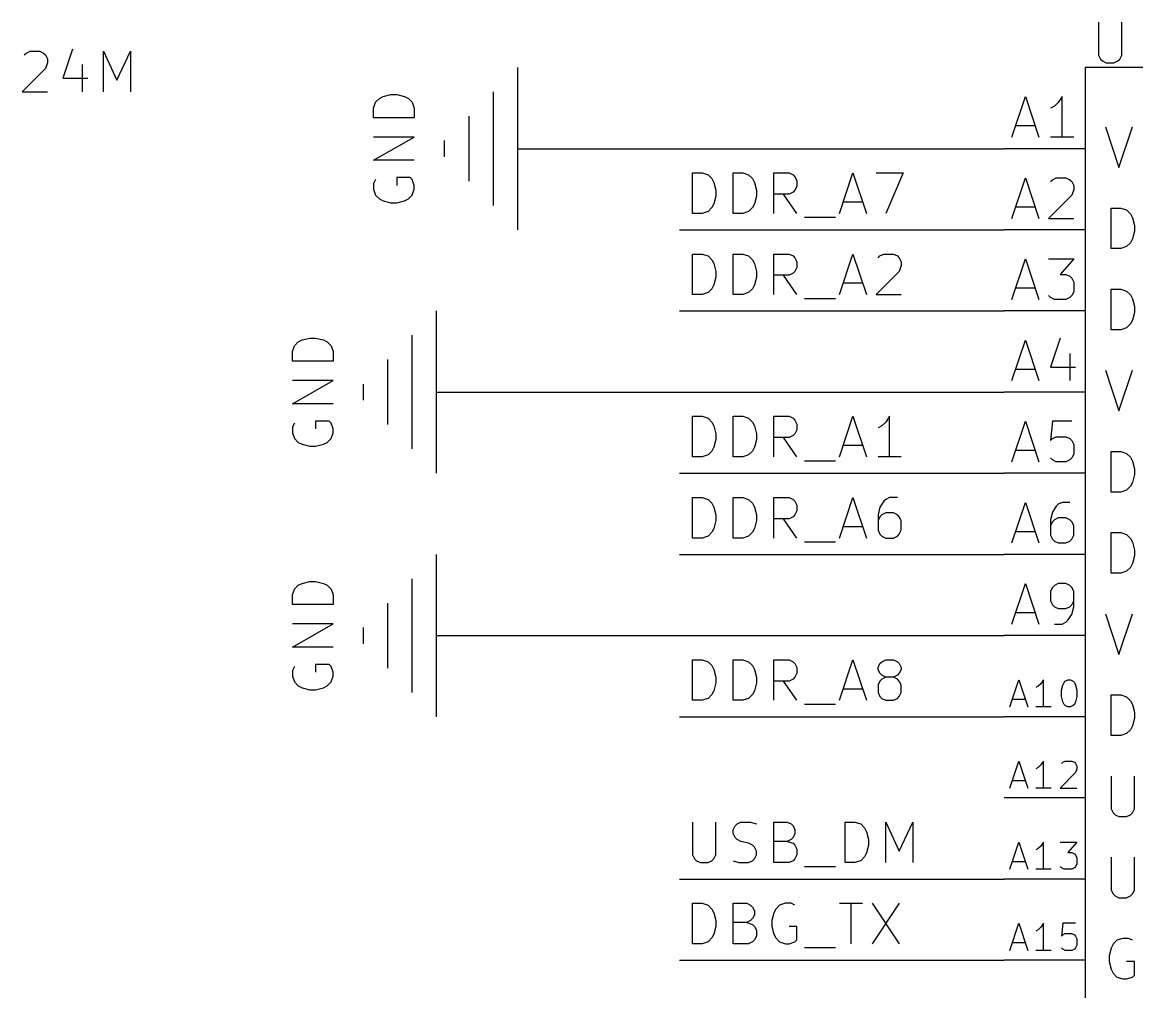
# Model space of a CAD drawing. Header units: millimetres. Extents: x 6 to 290, y -200 to -4.
# Drawn here: x 75.94 to 110.83, y -35.28 to -4.93 of the extents above; entities that cross this region are included whole.
import ezdxf

# ---------------------------------------------------------------- set-up
doc = ezdxf.new("R2010")
doc.units = ezdxf.units.MM
for name, color, linetype in [('GREENSIXTYFIVE', 129, 'CONTINUOUS'), ('LIGHTGREEN', 92, 'CONTINUOUS'), ('LIGHTRED', 12, 'CONTINUOUS'), ('RED', 14, 'CONTINUOUS'), ('REDSIX', 19, 'CONTINUOUS')]:
    doc.layers.add(name, color=color, linetype=linetype)

msp = doc.modelspace()

# ---------------------------------------------------------------- linework, layer by layer
at = {"layer": 'GREENSIXTYFIVE', "linetype": 'CONTINUOUS'}
for p, q in [((109.6335, -4.9344), (109.6335, -5.9625)), ((110.3592, -5.9625), (110.3592, -4.9344)), ((109.6335, -5.9625), (109.694, -6.0835)), ((109.694, -6.0835), (109.7545, -6.144)), ((109.7545, -6.144), (109.8754, -6.2044)), ((109.8754, -6.2044), (110.1173, -6.2044)), ((110.1173, -6.2044), (110.2383, -6.144)), ((110.2383, -6.144), (110.2988, -6.0835)), ((110.2988, -6.0835), (110.3592, -5.9625)), ((86.9996, -7.4385), (87.1206, -7.3175)), ((87.1206, -7.3175), (87.2415, -7.257)), ((87.2415, -7.257), (87.4834, -7.1966)), ((87.4834, -7.1966), (87.6648, -7.1966)), ((87.6648, -7.1966), (87.9067, -7.257)), ((87.9067, -7.257), (88.0277, -7.3175)), ((88.0277, -7.3175), (88.1487, -7.4385)), ((86.9391, -7.6199), (86.9996, -7.4385)), ((86.9391, -7.9223), (86.9391, -7.6199)), ((88.1487, -7.4385), (88.2091, -7.6199)), ((88.2091, -7.6199), (88.2091, -7.9223)), ((88.2091, -7.9223), (86.9391, -7.9223)), ((109.8489, -8.2075), (110.2722, -9.4775)), ((110.2722, -9.4775), (110.6956, -8.2075)), ((86.9391, -9.2528), (88.2091, -8.5271)), ((88.2091, -8.5271), (86.9391, -8.5271)), ((88.2091, -9.2528), (86.9391, -9.2528)), ((86.9996, -9.8575), (86.9391, -9.9785)), ((86.9391, -9.9785), (86.9391, -10.1599)), ((88.0882, -9.7971), (87.6648, -9.7971)), ((87.6648, -9.7971), (87.6648, -10.039)), ((88.1487, -9.8575), (88.0882, -9.7971)), ((88.2091, -10.039), (88.1487, -9.8575)), ((88.2091, -10.1599), (88.2091, -10.039)), ((86.9391, -10.1599), (86.9996, -10.3413)), ((86.9996, -10.3413), (87.1206, -10.4623)), ((87.1206, -10.4623), (87.2415, -10.5228)), ((87.9067, -10.5228), (88.0277, -10.4623)), ((88.0277, -10.4623), (88.1487, -10.3413)), ((88.1487, -10.3413), (88.2091, -10.1599)), ((87.2415, -10.5228), (87.4834, -10.5832)), ((87.4834, -10.5832), (87.6648, -10.5832)), ((87.6648, -10.5832), (87.9067, -10.5228)), ((110.0303, -12.0175), (110.0303, -10.7475)), ((110.0303, -10.7475), (110.3327, -10.7475)), ((110.3327, -10.7475), (110.5141, -10.808)), ((110.5141, -10.808), (110.6351, -10.929)), ((110.6351, -10.929), (110.6956, -11.0499)), ((110.6956, -11.0499), (110.756, -11.2918)), ((110.756, -11.4732), (110.6956, -11.7151)), ((110.756, -11.2918), (110.756, -11.4732)), ((110.6351, -11.8361), (110.5141, -11.9571)), ((110.6956, -11.7151), (110.6351, -11.8361)), ((110.3327, -12.0175), (110.0303, -12.0175)), ((110.5141, -11.9571), (110.3327, -12.0175)), ((110.0303, -14.5575), (110.0303, -13.2875)), ((110.0303, -13.2875), (110.3327, -13.2875)), ((110.3327, -13.2875), (110.5141, -13.348)), ((110.5141, -13.348), (110.6351, -13.469)), ((110.6351, -13.469), (110.6956, -13.5899)), ((110.6956, -13.5899), (110.756, -13.8318)), ((110.756, -13.8318), (110.756, -14.0132)), ((110.6956, -14.2551), (110.6351, -14.3761)), ((110.756, -14.0132), (110.6956, -14.2551)), ((110.3327, -14.5575), (110.0303, -14.5575)), ((110.5141, -14.4971), (110.3327, -14.5575)), ((110.6351, -14.3761), (110.5141, -14.4971)), ((84.4596, -15.0585), (84.5806, -14.9375)), ((84.5806, -14.9375), (84.7015, -14.877)), ((84.7015, -14.877), (84.9434, -14.8166)), ((84.9434, -14.8166), (85.1248, -14.8166)), ((85.1248, -14.8166), (85.3667, -14.877)), ((85.3667, -14.877), (85.4877, -14.9375)), ((85.4877, -14.9375), (85.6087, -15.0585)), ((84.3991, -15.2399), (84.4596, -15.0585)), ((84.3991, -15.5423), (84.3991, -15.2399)), ((85.6087, -15.0585), (85.6691, -15.2399)), ((85.6691, -15.2399), (85.6691, -15.5423)), ((85.6691, -15.5423), (84.3991, -15.5423)), ((109.8489, -15.8275), (110.2722, -17.0975)), ((110.2722, -17.0975), (110.6956, -15.8275)), ((84.3991, -16.8728), (85.6691, -16.1471)), ((85.6691, -16.1471), (84.3991, -16.1471)), ((85.6691, -16.8728), (84.3991, -16.8728)), ((85.5482, -17.4171), (85.1248, -17.4171)), ((85.1248, -17.4171), (85.1248, -17.659)), ((85.6087, -17.4775), (85.5482, -17.4171)), ((84.4596, -17.4775), (84.3991, -17.5985)), ((84.3991, -17.5985), (84.3991, -17.7799)), ((84.3991, -17.7799), (84.4596, -17.9613)), ((85.6691, -17.659), (85.6087, -17.4775)), ((85.6087, -17.9613), (85.6691, -17.7799)), ((85.6691, -17.7799), (85.6691, -17.659)), ((84.4596, -17.9613), (84.5806, -18.0823)), ((84.5806, -18.0823), (84.7015, -18.1428)), ((85.3667, -18.1428), (85.4877, -18.0823)), ((85.4877, -18.0823), (85.6087, -17.9613)), ((84.7015, -18.1428), (84.9434, -18.2032)), ((84.9434, -18.2032), (85.1248, -18.2032)), ((85.1248, -18.2032), (85.3667, -18.1428)), ((110.0303, -19.6375), (110.0303, -18.3675)), ((110.0303, -18.3675), (110.3327, -18.3675)), ((110.3327, -18.3675), (110.5141, -18.428)), ((110.5141, -18.428), (110.6351, -18.549)), ((110.6351, -18.549), (110.6956, -18.6699)), ((110.6956, -18.6699), (110.756, -18.9118)), ((110.756, -19.0932), (110.6956, -19.3351)), ((110.756, -18.9118), (110.756, -19.0932)), ((110.6351, -19.4561), (110.5141, -19.5771)), ((110.6956, -19.3351), (110.6351, -19.4561)), ((110.3327, -19.6375), (110.0303, -19.6375)), ((110.5141, -19.5771), (110.3327, -19.6375)), ((110.0303, -22.1775), (110.0303, -20.9075)), ((110.0303, -20.9075), (110.3327, -20.9075)), ((110.3327, -20.9075), (110.5141, -20.968)), ((110.5141, -20.968), (110.6351, -21.089)), ((110.6351, -21.089), (110.6956, -21.2099)), ((110.6956, -21.2099), (110.756, -21.4518)), ((110.756, -21.4518), (110.756, -21.6332)), ((110.6956, -21.8751), (110.6351, -21.9961)), ((110.756, -21.6332), (110.6956, -21.8751)), ((110.3327, -22.1775), (110.0303, -22.1775)), ((110.5141, -22.1171), (110.3327, -22.1775)), ((110.6351, -21.9961), (110.5141, -22.1171)), ((84.4596, -22.6785), (84.5806, -22.5575)), ((84.5806, -22.5575), (84.7015, -22.497)), ((84.7015, -22.497), (84.9434, -22.4366)), ((84.9434, -22.4366), (85.1248, -22.4366)), ((85.1248, -22.4366), (85.3667, -22.497)), ((85.3667, -22.497), (85.4877, -22.5575)), ((85.4877, -22.5575), (85.6087, -22.6785)), ((84.3991, -22.8599), (84.4596, -22.6785)), ((84.3991, -23.1623), (84.3991, -22.8599)), ((85.6087, -22.6785), (85.6691, -22.8599)), ((85.6691, -22.8599), (85.6691, -23.1623)), ((85.6691, -23.1623), (84.3991, -23.1623)), ((109.8489, -23.4475), (110.2722, -24.7175)), ((110.2722, -24.7175), (110.6956, -23.4475)), ((84.3991, -24.4928), (85.6691, -23.7671)), ((85.6691, -23.7671), (84.3991, -23.7671)), ((85.6691, -24.4928), (84.3991, -24.4928)), ((84.4596, -25.0975), (84.3991, -25.2185)), ((85.5482, -25.0371), (85.1248, -25.0371)), ((85.1248, -25.0371), (85.1248, -25.279)), ((85.6087, -25.0975), (85.5482, -25.0371)), ((85.6691, -25.279), (85.6087, -25.0975)), ((84.3991, -25.2185), (84.3991, -25.3999)), ((84.3991, -25.3999), (84.4596, -25.5813)), ((85.6087, -25.5813), (85.6691, -25.3999)), ((85.6691, -25.3999), (85.6691, -25.279)), ((84.4596, -25.5813), (84.5806, -25.7023)), ((84.5806, -25.7023), (84.7015, -25.7628)), ((84.7015, -25.7628), (84.9434, -25.8232)), ((85.1248, -25.8232), (85.3667, -25.7628)), ((85.3667, -25.7628), (85.4877, -25.7023)), ((85.4877, -25.7023), (85.6087, -25.5813)), ((84.9434, -25.8232), (85.1248, -25.8232)), ((110.0303, -27.2575), (110.0303, -25.9875)), ((110.0303, -25.9875), (110.3327, -25.9875)), ((110.3327, -25.9875), (110.5141, -26.048)), ((110.5141, -26.048), (110.6351, -26.169)), ((110.6351, -26.169), (110.6956, -26.2899)), ((110.6956, -26.2899), (110.756, -26.5318)), ((110.756, -26.7132), (110.6956, -26.9551)), ((110.756, -26.5318), (110.756, -26.7132)), ((110.5141, -27.1971), (110.3327, -27.2575)), ((110.6351, -27.0761), (110.5141, -27.1971)), ((110.6956, -26.9551), (110.6351, -27.0761)), ((110.3327, -27.2575), (110.0303, -27.2575)), ((110.0303, -28.5275), (110.0303, -29.5556)), ((110.756, -29.5556), (110.756, -28.5275)), ((110.0303, -29.5556), (110.0908, -29.6766)), ((110.6956, -29.6766), (110.756, -29.5556)), ((110.0908, -29.6766), (110.1513, -29.7371)), ((110.1513, -29.7371), (110.2722, -29.7975)), ((110.2722, -29.7975), (110.5141, -29.7975)), ((110.5141, -29.7975), (110.6351, -29.7371)), ((110.6351, -29.7371), (110.6956, -29.6766)), ((110.0303, -31.0675), (110.0303, -32.0956)), ((110.756, -32.0956), (110.756, -31.0675)), ((110.0303, -32.0956), (110.0908, -32.2166)), ((110.6956, -32.2166), (110.756, -32.0956)), ((110.0908, -32.2166), (110.1513, -32.2771)), ((110.1513, -32.2771), (110.2722, -32.3375)), ((110.2722, -32.3375), (110.5141, -32.3375)), ((110.5141, -32.3375), (110.6351, -32.2771)), ((110.6351, -32.2771), (110.6956, -32.2166)), ((110.0908, -33.789), (110.0303, -33.9099)), ((110.2118, -33.668), (110.0908, -33.789)), ((110.3932, -33.6075), (110.2118, -33.668)), ((110.5746, -33.6075), (110.3932, -33.6075)), ((110.6956, -33.668), (110.5746, -33.6075)), ((110.0303, -33.9099), (109.9699, -34.1518)), ((109.9699, -34.1518), (109.9699, -34.3332)), ((109.9699, -34.3332), (110.0303, -34.5751)), ((110.756, -34.3332), (110.5141, -34.3332)), ((110.756, -34.7566), (110.756, -34.3332)), ((110.0303, -34.5751), (110.0908, -34.6961)), ((110.0908, -34.6961), (110.2118, -34.8171)), ((110.2118, -34.8171), (110.3932, -34.8775)), ((110.3932, -34.8775), (110.5141, -34.8775)), ((110.5141, -34.8775), (110.6956, -34.8171)), ((110.6956, -34.8171), (110.756, -34.7566))]:
    msp.add_line(p, q, dxfattribs=at)
at = {"layer": 'LIGHTGREEN', "linetype": 'CONTINUOUS'}
for p, q in [((93.98, -8.89), (106.68, -8.89)), ((96.52, -11.43), (106.68, -11.43)), ((96.52, -13.97), (106.68, -13.97)), ((91.44, -16.51), (106.68, -16.51)), ((96.52, -19.05), (106.68, -19.05)), ((96.52, -21.59), (106.68, -21.59)), ((91.44, -24.13), (106.68, -24.13)), ((96.52, -26.67), (106.68, -26.67)), ((96.52, -31.75), (106.68, -31.75)), ((96.52, -34.29), (106.68, -34.29))]:
    msp.add_line(p, q, dxfattribs=at)
at = {"layer": 'LIGHTRED', "linetype": 'CONTINUOUS'}
for p, q in [((106.9219, -8.5313), (107.3452, -7.2613)), ((107.3452, -7.2613), (107.7686, -8.5313)), ((108.4943, -7.2613), (108.3734, -7.4428)), ((108.4943, -8.5313), (108.4943, -7.2613)), ((108.2524, -7.5637), (108.1315, -7.6242)), ((108.3734, -7.4428), (108.2524, -7.5637)), ((107.0429, -8.1685), (107.6476, -8.1685)), ((108.8572, -8.5313), (108.1315, -8.5313)), ((106.9219, -11.0713), (107.3452, -9.8013)), ((107.3452, -9.8013), (107.7686, -11.0713)), ((108.1315, -9.9223), (108.1919, -9.8618)), ((108.1919, -9.8618), (108.3129, -9.8013)), ((108.3129, -9.8013), (108.6153, -9.8013)), ((108.6153, -9.8013), (108.7362, -9.8618)), ((108.7362, -9.8618), (108.7967, -9.9223)), ((108.7967, -9.9223), (108.8572, -10.0432)), ((108.8572, -10.0432), (108.8572, -10.1642)), ((108.7967, -10.3456), (108.071, -11.0713)), ((108.8572, -10.1642), (108.7967, -10.3456)), ((107.0429, -10.7085), (107.6476, -10.7085)), ((108.071, -11.0713), (108.8572, -11.0713)), ((106.9219, -13.6113), (107.3452, -12.3413)), ((107.3452, -12.3413), (107.7686, -13.6113)), ((108.071, -12.3413), (108.8572, -12.3413)), ((108.8572, -12.3413), (108.4338, -12.8251)), ((108.4338, -12.8251), (108.6153, -12.8251)), ((108.6153, -12.8251), (108.7362, -12.8856)), ((108.7362, -12.8856), (108.7967, -12.9461)), ((107.0429, -13.2485), (107.6476, -13.2485)), ((108.7967, -12.9461), (108.8572, -13.067)), ((108.8572, -13.067), (108.8572, -13.3694)), ((108.1315, -13.5509), (108.071, -13.4904)), ((108.2524, -13.6113), (108.1315, -13.5509)), ((108.7362, -13.5509), (108.6153, -13.6113)), ((108.7967, -13.4904), (108.7362, -13.5509)), ((108.8572, -13.3694), (108.7967, -13.4904)), ((108.6153, -13.6113), (108.2524, -13.6113)), ((106.9219, -16.1513), (107.3452, -14.8813)), ((107.3452, -14.8813), (107.7686, -16.1513)), ((108.4338, -14.8209), (108.1315, -15.728)), ((108.7362, -15.3047), (108.7362, -16.1513)), ((107.0429, -15.7885), (107.6476, -15.7885)), ((108.1315, -15.728), (108.9176, -15.728)), ((106.9219, -18.6913), (107.3452, -17.4213)), ((107.3452, -17.4213), (107.7686, -18.6913)), ((108.1919, -17.4213), (108.1315, -18.0261)), ((108.7967, -17.4213), (108.1919, -17.4213)), ((108.1315, -18.0261), (108.1919, -17.9656)), ((108.1919, -17.9656), (108.3129, -17.9051)), ((108.3129, -17.9051), (108.6153, -17.9051)), ((108.6153, -17.9051), (108.7362, -17.9656)), ((108.7362, -17.9656), (108.7967, -18.0261)), ((108.7967, -18.0261), (108.8572, -18.147)), ((107.0429, -18.3285), (107.6476, -18.3285)), ((108.8572, -18.4494), (108.7967, -18.5704)), ((108.8572, -18.147), (108.8572, -18.4494)), ((108.1919, -18.6309), (108.1315, -18.5704)), ((108.3129, -18.6913), (108.1919, -18.6309)), ((108.6153, -18.6913), (108.3129, -18.6913)), ((108.7362, -18.6309), (108.6153, -18.6913)), ((108.7967, -18.5704), (108.7362, -18.6309)), ((106.9219, -21.2313), (107.3452, -19.9613)), ((107.3452, -19.9613), (107.7686, -21.2313)), ((108.3129, -20.0823), (108.1919, -20.2637)), ((108.3734, -20.0218), (108.3129, -20.0823)), ((108.4943, -19.9613), (108.3734, -20.0218)), ((108.7362, -19.9613), (108.4943, -19.9613)), ((108.1919, -20.2637), (108.1315, -20.5056)), ((108.1315, -20.5056), (108.1315, -20.9894)), ((108.1919, -20.5661), (108.1315, -20.687)), ((108.2524, -20.5056), (108.1919, -20.5661)), ((108.3734, -20.4451), (108.2524, -20.5056)), ((108.6153, -20.4451), (108.3734, -20.4451)), ((108.7362, -20.5056), (108.6153, -20.4451)), ((108.7967, -20.5661), (108.7362, -20.5056)), ((108.8572, -20.687), (108.7967, -20.5661)), ((107.0429, -20.8685), (107.6476, -20.8685)), ((108.8572, -20.9894), (108.8572, -20.687)), ((108.1315, -20.9894), (108.1919, -21.1104)), ((108.1919, -21.1104), (108.2524, -21.1709)), ((108.2524, -21.1709), (108.3734, -21.2313)), ((108.3734, -21.2313), (108.6153, -21.2313)), ((108.6153, -21.2313), (108.7362, -21.1709)), ((108.7362, -21.1709), (108.7967, -21.1104)), ((108.7967, -21.1104), (108.8572, -20.9894)), ((106.9219, -23.7713), (107.3452, -22.5013)), ((107.3452, -22.5013), (107.7686, -23.7713)), ((108.1919, -22.6223), (108.1315, -22.7432)), ((108.2524, -22.5618), (108.1919, -22.6223)), ((108.3734, -22.5013), (108.2524, -22.5618)), ((108.6153, -22.5013), (108.3734, -22.5013)), ((108.7362, -22.5618), (108.6153, -22.5013)), ((108.7967, -22.6223), (108.7362, -22.5618)), ((108.8572, -22.7432), (108.7967, -22.6223)), ((108.1315, -22.7432), (108.1315, -23.0456)), ((108.8572, -23.227), (108.8572, -22.7432)), ((108.1315, -23.0456), (108.1919, -23.1666)), ((108.1919, -23.1666), (108.2524, -23.227)), ((108.2524, -23.227), (108.3734, -23.2875)), ((108.3734, -23.2875), (108.6153, -23.2875)), ((108.6153, -23.2875), (108.7362, -23.227)), ((108.7362, -23.227), (108.7967, -23.1666)), ((108.7967, -23.1666), (108.8572, -23.0456)), ((108.7967, -23.4689), (108.8572, -23.227)), ((107.0429, -23.4085), (107.6476, -23.4085)), ((108.4943, -23.7713), (108.6153, -23.7109)), ((108.6153, -23.7109), (108.6757, -23.6504)), ((108.6757, -23.6504), (108.7967, -23.4689)), ((108.2524, -23.7713), (108.4943, -23.7713)), ((106.8615, -26.3632), (107.1437, -25.5166)), ((107.1437, -25.5166), (107.4259, -26.3632)), ((107.7484, -25.7181), (107.6678, -25.7585)), ((107.8291, -25.6375), (107.7484, -25.7181)), ((107.9097, -25.5166), (107.8291, -25.6375)), ((107.9097, -26.3632), (107.9097, -25.5166)), ((108.4741, -25.8391), (108.5144, -25.6778)), ((108.5144, -25.6778), (108.5547, -25.5972)), ((108.5547, -25.5972), (108.5951, -25.5569)), ((108.5951, -25.5569), (108.6757, -25.5166)), ((108.6757, -25.5166), (108.7563, -25.5166)), ((108.7563, -25.5166), (108.8369, -25.5569)), ((108.8369, -25.5569), (108.8773, -25.5972)), ((108.8773, -25.5972), (108.9176, -25.6778)), ((108.9176, -25.6778), (108.9579, -25.8391)), ((106.9421, -26.1213), (107.3453, -26.1213)), ((108.4741, -26.0407), (108.4741, -25.8391)), ((108.5144, -26.2019), (108.4741, -26.0407)), ((108.9579, -26.0407), (108.9176, -26.2019)), ((108.9579, -25.8391), (108.9579, -26.0407)), ((108.1516, -26.3632), (107.6678, -26.3632)), ((108.5547, -26.2825), (108.5144, -26.2019)), ((108.5951, -26.3229), (108.5547, -26.2825)), ((108.6757, -26.3632), (108.5951, -26.3229)), ((108.7563, -26.3632), (108.6757, -26.3632)), ((108.8369, -26.3229), (108.7563, -26.3632)), ((108.8773, -26.2825), (108.8369, -26.3229)), ((108.9176, -26.2019), (108.8773, -26.2825)), ((106.8615, -28.9032), (107.1437, -28.0566)), ((107.1437, -28.0566), (107.4259, -28.9032)), ((107.7484, -28.2581), (107.6678, -28.2985)), ((107.8291, -28.1775), (107.7484, -28.2581)), ((107.9097, -28.0566), (107.8291, -28.1775)), ((107.9097, -28.9032), (107.9097, -28.0566)), ((108.4741, -28.1372), (108.5144, -28.0969)), ((108.5144, -28.0969), (108.5951, -28.0566)), ((108.5951, -28.0566), (108.7966, -28.0566)), ((108.7966, -28.0566), (108.8773, -28.0969)), ((108.8773, -28.0969), (108.9176, -28.1372)), ((108.9176, -28.1372), (108.9579, -28.2178)), ((108.9579, -28.2178), (108.9579, -28.2985)), ((108.9176, -28.4194), (108.4338, -28.9032)), ((108.9579, -28.2985), (108.9176, -28.4194)), ((106.9421, -28.6613), (107.3453, -28.6613)), ((108.1516, -28.9032), (107.6678, -28.9032)), ((108.4338, -28.9032), (108.9579, -28.9032)), ((106.8615, -31.4432), (107.1437, -30.5966)), ((107.1437, -30.5966), (107.4259, -31.4432)), ((107.9097, -30.5966), (107.8291, -30.7175)), ((107.9097, -31.4432), (107.9097, -30.5966)), ((108.4338, -30.5966), (108.9579, -30.5966)), ((108.9579, -30.5966), (108.6757, -30.9191)), ((107.7484, -30.7981), (107.6678, -30.8385)), ((107.8291, -30.7175), (107.7484, -30.7981)), ((108.6757, -30.9191), (108.7966, -30.9191)), ((108.7966, -30.9191), (108.8773, -30.9594)), ((108.8773, -30.9594), (108.9176, -30.9997)), ((108.9176, -30.9997), (108.9579, -31.0803)), ((106.9421, -31.2013), (107.3453, -31.2013)), ((108.4741, -31.4029), (108.4338, -31.3625)), ((108.9176, -31.3625), (108.8773, -31.4029)), ((108.9579, -31.2819), (108.9176, -31.3625)), ((108.9579, -31.0803), (108.9579, -31.2819)), ((108.1516, -31.4432), (107.6678, -31.4432)), ((108.5547, -31.4432), (108.4741, -31.4029)), ((108.7966, -31.4432), (108.5547, -31.4432)), ((108.8773, -31.4029), (108.7966, -31.4432)), ((106.8615, -33.9832), (107.1437, -33.1366)), ((107.1437, -33.1366), (107.4259, -33.9832)), ((107.9097, -33.1366), (107.8291, -33.2575)), ((107.9097, -33.9832), (107.9097, -33.1366)), ((108.5144, -33.1366), (108.4741, -33.5397)), ((108.9176, -33.1366), (108.5144, -33.1366)), ((107.7484, -33.3381), (107.6678, -33.3785)), ((107.8291, -33.2575), (107.7484, -33.3381)), ((108.5144, -33.4994), (108.5951, -33.4591)), ((108.5951, -33.4591), (108.7966, -33.4591)), ((108.7966, -33.4591), (108.8773, -33.4994)), ((106.9421, -33.7413), (107.3453, -33.7413)), ((108.4741, -33.5397), (108.5144, -33.4994)), ((108.8773, -33.4994), (108.9176, -33.5397)), ((108.9176, -33.5397), (108.9579, -33.6203)), ((108.9579, -33.8219), (108.9176, -33.9025)), ((108.9579, -33.6203), (108.9579, -33.8219)), ((108.1516, -33.9832), (107.6678, -33.9832)), ((108.5144, -33.9429), (108.4741, -33.9025)), ((108.5951, -33.9832), (108.5144, -33.9429)), ((108.7966, -33.9832), (108.5951, -33.9832)), ((108.8773, -33.9429), (108.7966, -33.9832)), ((108.9176, -33.9025), (108.8773, -33.9429))]:
    msp.add_line(p, q, dxfattribs=at)
at = {"layer": 'RED', "linetype": 'CONTINUOUS'}
for p, q in [((91.44, -6.35), (91.44, -11.43)), ((109.22, -6.35), (109.22, -148.59)), ((185.42, -6.35), (109.22, -6.35)), ((90.678, -7.112), (90.678, -10.668)), ((89.916, -7.874), (89.916, -9.906)), ((89.154, -8.636), (89.154, -9.144)), ((91.44, -8.89), (93.98, -8.89)), ((109.22, -8.89), (106.68, -8.89)), ((109.22, -11.43), (106.68, -11.43)), ((88.9, -13.97), (88.9, -19.05)), ((109.22, -13.97), (106.68, -13.97)), ((88.138, -14.732), (88.138, -18.288)), ((87.376, -15.494), (87.376, -17.526)), ((86.614, -16.256), (86.614, -16.764)), ((88.9, -16.51), (91.44, -16.51)), ((109.22, -16.51), (106.68, -16.51)), ((109.22, -19.05), (106.68, -19.05)), ((88.9, -21.59), (88.9, -26.67)), ((109.22, -21.59), (106.68, -21.59)), ((88.138, -22.352), (88.138, -25.908)), ((87.376, -23.114), (87.376, -25.146)), ((86.614, -23.876), (86.614, -24.384)), ((88.9, -24.13), (91.44, -24.13)), ((109.22, -24.13), (106.68, -24.13)), ((109.22, -26.67), (106.68, -26.67)), ((109.22, -29.21), (106.68, -29.21)), ((109.22, -31.75), (106.68, -31.75)), ((109.22, -34.29), (106.68, -34.29))]:
    msp.add_line(p, q, dxfattribs=at)
at = {"layer": 'REDSIX', "linetype": 'CONTINUOUS'}
for p, q in [((76.002, -5.9579), (76.0624, -5.8974)), ((76.0624, -5.8974), (76.1834, -5.8369)), ((76.1834, -5.8369), (76.4858, -5.8369)), ((76.4858, -5.8369), (76.6067, -5.8974)), ((76.6067, -5.8974), (76.6672, -5.9579)), ((77.5138, -5.7765), (77.2115, -6.6836)), ((78.4814, -7.1069), (78.4814, -5.8369)), ((78.4814, -5.8369), (78.9048, -6.7441)), ((78.9048, -6.7441), (79.3281, -5.8369)), ((79.3281, -5.8369), (79.3281, -7.1069)), ((76.6672, -5.9579), (76.7277, -6.0788)), ((76.7277, -6.1998), (76.6672, -6.3812)), ((76.7277, -6.0788), (76.7277, -6.1998)), ((77.8162, -6.2603), (77.8162, -7.1069)), ((76.6672, -6.3812), (75.9415, -7.1069)), ((77.2115, -6.6836), (77.9976, -6.6836)), ((75.9415, -7.1069), (76.7277, -7.1069)), ((96.9267, -10.9169), (96.9267, -9.6469)), ((96.9267, -9.6469), (97.2291, -9.6469)), ((97.2291, -9.6469), (97.4105, -9.7074)), ((97.4105, -9.7074), (97.5315, -9.8284)), ((98.1967, -10.9169), (98.1967, -9.6469)), ((98.1967, -9.6469), (98.4991, -9.6469)), ((98.4991, -9.6469), (98.6805, -9.7074)), ((98.6805, -9.7074), (98.8015, -9.8284)), ((99.4667, -10.9169), (99.4667, -9.6469)), ((99.4667, -9.6469), (99.9505, -9.6469)), ((99.9505, -9.6469), (100.0715, -9.7074)), ((100.0715, -9.7074), (100.132, -9.7679)), ((100.132, -9.7679), (100.1924, -9.8888)), ((101.5229, -10.9169), (101.9462, -9.6469)), ((101.9462, -9.6469), (102.3696, -10.9169)), ((102.672, -9.6469), (103.5186, -9.6469)), ((103.5186, -9.6469), (102.9744, -10.9169)), ((97.5315, -9.8284), (97.592, -9.9493)), ((97.592, -9.9493), (97.6524, -10.1912)), ((98.8015, -9.8284), (98.862, -9.9493)), ((98.862, -9.9493), (98.9224, -10.1912)), ((100.1924, -10.0703), (100.132, -10.1912)), ((100.1924, -9.8888), (100.1924, -10.0703)), ((97.6524, -10.3726), (97.592, -10.6145)), ((97.6524, -10.1912), (97.6524, -10.3726)), ((98.9224, -10.3726), (98.862, -10.6145)), ((98.9224, -10.1912), (98.9224, -10.3726)), ((99.9505, -10.3122), (99.4667, -10.3122)), ((100.1924, -10.9169), (99.7691, -10.3122)), ((100.0715, -10.2517), (99.9505, -10.3122)), ((100.132, -10.1912), (100.0715, -10.2517)), ((97.5315, -10.7355), (97.4105, -10.8565)), ((97.592, -10.6145), (97.5315, -10.7355)), ((98.8015, -10.7355), (98.6805, -10.8565)), ((98.862, -10.6145), (98.8015, -10.7355)), ((101.6439, -10.5541), (102.2486, -10.5541)), ((97.2291, -10.9169), (96.9267, -10.9169)), ((97.4105, -10.8565), (97.2291, -10.9169)), ((98.4991, -10.9169), (98.1967, -10.9169)), ((98.6805, -10.8565), (98.4991, -10.9169)), ((100.4344, -11.0379), (101.402, -11.0379)), ((96.9267, -13.4569), (96.9267, -12.1869)), ((96.9267, -12.1869), (97.2291, -12.1869)), ((97.2291, -12.1869), (97.4105, -12.2474)), ((98.1967, -13.4569), (98.1967, -12.1869)), ((98.1967, -12.1869), (98.4991, -12.1869)), ((98.4991, -12.1869), (98.6805, -12.2474)), ((99.4667, -13.4569), (99.4667, -12.1869)), ((99.4667, -12.1869), (99.9505, -12.1869)), ((99.9505, -12.1869), (100.0715, -12.2474)), ((101.5229, -13.4569), (101.9462, -12.1869)), ((101.9462, -12.1869), (102.3696, -13.4569)), ((102.7929, -12.2474), (102.9139, -12.1869)), ((102.9139, -12.1869), (103.2163, -12.1869)), ((103.2163, -12.1869), (103.3372, -12.2474)), ((97.4105, -12.2474), (97.5315, -12.3684)), ((97.5315, -12.3684), (97.592, -12.4893)), ((97.592, -12.4893), (97.6524, -12.7312)), ((98.6805, -12.2474), (98.8015, -12.3684)), ((98.8015, -12.3684), (98.862, -12.4893)), ((98.862, -12.4893), (98.9224, -12.7312)), ((100.0715, -12.2474), (100.132, -12.3079)), ((100.132, -12.3079), (100.1924, -12.4288)), ((100.1924, -12.4288), (100.1924, -12.6103)), ((102.7325, -12.3079), (102.7929, -12.2474)), ((103.3372, -12.2474), (103.3977, -12.3079)), ((103.3977, -12.3079), (103.4582, -12.4288)), ((103.4582, -12.5498), (103.3977, -12.7312)), ((103.4582, -12.4288), (103.4582, -12.5498)), ((97.6524, -12.7312), (97.6524, -12.9126)), ((98.9224, -12.7312), (98.9224, -12.9126)), ((99.9505, -12.8522), (99.4667, -12.8522)), ((100.1924, -13.4569), (99.7691, -12.8522)), ((100.0715, -12.7917), (99.9505, -12.8522)), ((100.132, -12.7312), (100.0715, -12.7917)), ((100.1924, -12.6103), (100.132, -12.7312)), ((103.3977, -12.7312), (102.672, -13.4569)), ((97.592, -13.1545), (97.5315, -13.2755)), ((97.6524, -12.9126), (97.592, -13.1545)), ((98.862, -13.1545), (98.8015, -13.2755)), ((98.9224, -12.9126), (98.862, -13.1545)), ((101.6439, -13.0941), (102.2486, -13.0941)), ((97.2291, -13.4569), (96.9267, -13.4569)), ((97.4105, -13.3965), (97.2291, -13.4569)), ((97.5315, -13.2755), (97.4105, -13.3965)), ((98.4991, -13.4569), (98.1967, -13.4569)), ((98.6805, -13.3965), (98.4991, -13.4569)), ((98.8015, -13.2755), (98.6805, -13.3965)), ((100.4344, -13.5779), (101.402, -13.5779)), ((102.672, -13.4569), (103.4582, -13.4569)), ((96.9267, -18.5369), (96.9267, -17.2669)), ((96.9267, -17.2669), (97.2291, -17.2669)), ((97.2291, -17.2669), (97.4105, -17.3274)), ((97.4105, -17.3274), (97.5315, -17.4484)), ((98.1967, -18.5369), (98.1967, -17.2669)), ((98.1967, -17.2669), (98.4991, -17.2669)), ((98.4991, -17.2669), (98.6805, -17.3274)), ((98.6805, -17.3274), (98.8015, -17.4484)), ((99.4667, -18.5369), (99.4667, -17.2669)), ((99.4667, -17.2669), (99.9505, -17.2669)), ((99.9505, -17.2669), (100.0715, -17.3274)), ((100.0715, -17.3274), (100.132, -17.3879)), ((100.132, -17.3879), (100.1924, -17.5088)), ((101.5229, -18.5369), (101.9462, -17.2669)), ((101.9462, -17.2669), (102.3696, -18.5369)), ((103.0953, -17.2669), (102.9744, -17.4484)), ((103.0953, -18.5369), (103.0953, -17.2669)), ((97.5315, -17.4484), (97.592, -17.5693)), ((97.592, -17.5693), (97.6524, -17.8112)), ((98.8015, -17.4484), (98.862, -17.5693)), ((98.862, -17.5693), (98.9224, -17.8112)), ((100.1924, -17.6903), (100.132, -17.8112)), ((100.1924, -17.5088), (100.1924, -17.6903)), ((102.8534, -17.5693), (102.7325, -17.6298)), ((102.9744, -17.4484), (102.8534, -17.5693)), ((97.6524, -17.9926), (97.592, -18.2345)), ((97.6524, -17.8112), (97.6524, -17.9926)), ((98.9224, -17.9926), (98.862, -18.2345)), ((98.9224, -17.8112), (98.9224, -17.9926)), ((99.9505, -17.9322), (99.4667, -17.9322)), ((100.1924, -18.5369), (99.7691, -17.9322)), ((100.0715, -17.8717), (99.9505, -17.9322)), ((100.132, -17.8112), (100.0715, -17.8717)), ((97.4105, -18.4765), (97.2291, -18.5369)), ((97.5315, -18.3555), (97.4105, -18.4765)), ((97.592, -18.2345), (97.5315, -18.3555)), ((98.6805, -18.4765), (98.4991, -18.5369)), ((98.8015, -18.3555), (98.6805, -18.4765)), ((98.862, -18.2345), (98.8015, -18.3555)), ((101.6439, -18.1741), (102.2486, -18.1741)), ((97.2291, -18.5369), (96.9267, -18.5369)), ((98.4991, -18.5369), (98.1967, -18.5369)), ((100.4344, -18.6579), (101.402, -18.6579)), ((103.4582, -18.5369), (102.7325, -18.5369)), ((96.9267, -21.0769), (96.9267, -19.8069)), ((96.9267, -19.8069), (97.2291, -19.8069)), ((97.2291, -19.8069), (97.4105, -19.8674)), ((97.4105, -19.8674), (97.5315, -19.9884)), ((98.1967, -21.0769), (98.1967, -19.8069)), ((98.1967, -19.8069), (98.4991, -19.8069)), ((98.4991, -19.8069), (98.6805, -19.8674)), ((98.6805, -19.8674), (98.8015, -19.9884)), ((99.4667, -21.0769), (99.4667, -19.8069)), ((99.4667, -19.8069), (99.9505, -19.8069)), ((99.9505, -19.8069), (100.0715, -19.8674)), ((100.0715, -19.8674), (100.132, -19.9279)), ((101.5229, -21.0769), (101.9462, -19.8069)), ((101.9462, -19.8069), (102.3696, -21.0769)), ((102.9744, -19.8674), (102.9139, -19.9279)), ((103.0953, -19.8069), (102.9744, -19.8674)), ((103.3372, -19.8069), (103.0953, -19.8069)), ((97.5315, -19.9884), (97.592, -20.1093)), ((97.592, -20.1093), (97.6524, -20.3512)), ((98.8015, -19.9884), (98.862, -20.1093)), ((98.862, -20.1093), (98.9224, -20.3512)), ((100.132, -19.9279), (100.1924, -20.0488)), ((100.1924, -20.2303), (100.132, -20.3512)), ((100.1924, -20.0488), (100.1924, -20.2303)), ((102.7929, -20.1093), (102.7325, -20.3512)), ((102.9139, -19.9279), (102.7929, -20.1093)), ((97.6524, -20.5326), (97.592, -20.7745)), ((97.6524, -20.3512), (97.6524, -20.5326)), ((98.9224, -20.5326), (98.862, -20.7745)), ((98.9224, -20.3512), (98.9224, -20.5326)), ((99.9505, -20.4722), (99.4667, -20.4722)), ((100.1924, -21.0769), (99.7691, -20.4722)), ((100.0715, -20.4117), (99.9505, -20.4722)), ((100.132, -20.3512), (100.0715, -20.4117)), ((102.7325, -20.3512), (102.7325, -20.835)), ((102.7929, -20.4117), (102.7325, -20.5326)), ((102.8534, -20.3512), (102.7929, -20.4117)), ((102.9744, -20.2907), (102.8534, -20.3512)), ((103.2163, -20.2907), (102.9744, -20.2907)), ((103.3372, -20.3512), (103.2163, -20.2907)), ((103.3977, -20.4117), (103.3372, -20.3512)), ((103.4582, -20.5326), (103.3977, -20.4117)), ((103.4582, -20.835), (103.4582, -20.5326)), ((97.5315, -20.8955), (97.4105, -21.0165)), ((97.592, -20.7745), (97.5315, -20.8955)), ((98.8015, -20.8955), (98.6805, -21.0165)), ((98.862, -20.7745), (98.8015, -20.8955)), ((101.6439, -20.7141), (102.2486, -20.7141)), ((102.7325, -20.835), (102.7929, -20.956)), ((103.3977, -20.956), (103.4582, -20.835)), ((97.2291, -21.0769), (96.9267, -21.0769)), ((97.4105, -21.0165), (97.2291, -21.0769)), ((98.4991, -21.0769), (98.1967, -21.0769)), ((98.6805, -21.0165), (98.4991, -21.0769)), ((100.4344, -21.1979), (101.402, -21.1979)), ((102.7929, -20.956), (102.8534, -21.0165)), ((102.8534, -21.0165), (102.9744, -21.0769)), ((102.9744, -21.0769), (103.2163, -21.0769)), ((103.2163, -21.0769), (103.3372, -21.0165)), ((103.3372, -21.0165), (103.3977, -20.956)), ((96.9267, -26.1569), (96.9267, -24.8869)), ((96.9267, -24.8869), (97.2291, -24.8869)), ((97.2291, -24.8869), (97.4105, -24.9474)), ((97.4105, -24.9474), (97.5315, -25.0684)), ((97.5315, -25.0684), (97.592, -25.1893)), ((98.1967, -26.1569), (98.1967, -24.8869)), ((98.1967, -24.8869), (98.4991, -24.8869)), ((98.4991, -24.8869), (98.6805, -24.9474)), ((98.6805, -24.9474), (98.8015, -25.0684)), ((98.8015, -25.0684), (98.862, -25.1893)), ((99.4667, -26.1569), (99.4667, -24.8869)), ((99.4667, -24.8869), (99.9505, -24.8869)), ((99.9505, -24.8869), (100.0715, -24.9474)), ((100.0715, -24.9474), (100.132, -25.0079)), ((100.132, -25.0079), (100.1924, -25.1288)), ((101.5229, -26.1569), (101.9462, -24.8869)), ((101.9462, -24.8869), (102.3696, -26.1569)), ((102.7325, -25.1288), (102.7929, -25.0079)), ((102.7929, -25.0079), (102.8534, -24.9474)), ((102.8534, -24.9474), (102.9744, -24.8869)), ((102.9744, -24.8869), (103.2163, -24.8869)), ((103.2163, -24.8869), (103.3372, -24.9474)), ((103.3372, -24.9474), (103.3977, -25.0079)), ((103.3977, -25.0079), (103.4582, -25.1288)), ((97.592, -25.1893), (97.6524, -25.4312)), ((97.6524, -25.4312), (97.6524, -25.6126)), ((98.862, -25.1893), (98.9224, -25.4312)), ((98.9224, -25.4312), (98.9224, -25.6126)), ((100.132, -25.4312), (100.0715, -25.4917)), ((100.1924, -25.3103), (100.132, -25.4312)), ((100.1924, -25.1288), (100.1924, -25.3103)), ((102.7325, -25.1893), (102.7325, -25.1288)), ((102.7929, -25.3103), (102.7325, -25.1893)), ((102.8534, -25.3707), (102.7929, -25.3103)), ((102.9744, -25.4312), (102.8534, -25.3707)), ((102.9744, -25.4312), (102.8534, -25.4917)), ((103.2163, -25.4312), (102.9744, -25.4312)), ((103.3372, -25.3707), (103.2163, -25.4312)), ((103.3372, -25.4917), (103.2163, -25.4312)), ((103.3977, -25.3103), (103.3372, -25.3707)), ((103.4582, -25.1893), (103.3977, -25.3103)), ((103.4582, -25.1288), (103.4582, -25.1893)), ((97.6524, -25.6126), (97.592, -25.8545)), ((98.9224, -25.6126), (98.862, -25.8545)), ((99.9505, -25.5522), (99.4667, -25.5522)), ((100.1924, -26.1569), (99.7691, -25.5522)), ((100.0715, -25.4917), (99.9505, -25.5522)), ((101.6439, -25.7941), (102.2486, -25.7941)), ((102.7929, -25.5522), (102.7325, -25.6731)), ((102.7325, -25.6731), (102.7325, -25.915)), ((102.8534, -25.4917), (102.7929, -25.5522)), ((103.3977, -25.5522), (103.3372, -25.4917)), ((103.4582, -25.6731), (103.3977, -25.5522)), ((103.4582, -25.915), (103.4582, -25.6731)), ((97.2291, -26.1569), (96.9267, -26.1569)), ((97.4105, -26.0965), (97.2291, -26.1569)), ((97.5315, -25.9755), (97.4105, -26.0965)), ((97.592, -25.8545), (97.5315, -25.9755)), ((98.4991, -26.1569), (98.1967, -26.1569)), ((98.6805, -26.0965), (98.4991, -26.1569)), ((98.8015, -25.9755), (98.6805, -26.0965)), ((98.862, -25.8545), (98.8015, -25.9755)), ((102.7325, -25.915), (102.7929, -26.036)), ((102.7929, -26.036), (102.8534, -26.0965)), ((102.8534, -26.0965), (102.9744, -26.1569)), ((102.9744, -26.1569), (103.2163, -26.1569)), ((103.2163, -26.1569), (103.3372, -26.0965)), ((103.3372, -26.0965), (103.3977, -26.036)), ((103.3977, -26.036), (103.4582, -25.915)), ((100.4344, -26.2779), (101.402, -26.2779)), ((96.9267, -29.9669), (96.9267, -30.995)), ((97.6524, -30.995), (97.6524, -29.9669)), ((98.3177, -30.0274), (98.4387, -29.9669)), ((98.4387, -29.9669), (98.741, -29.9669)), ((98.741, -29.9669), (98.9225, -30.0274)), ((99.4667, -31.2369), (99.4667, -29.9669)), ((99.4667, -29.9669), (99.8901, -29.9669)), ((99.8901, -29.9669), (100.011, -30.0274)), ((101.7043, -31.2369), (101.7043, -29.9669)), ((101.7043, -29.9669), (102.0067, -29.9669)), ((102.0067, -29.9669), (102.1881, -30.0274)), ((102.9743, -31.2369), (102.9743, -29.9669)), ((102.9743, -29.9669), (103.3977, -30.8741)), ((103.3977, -30.8741), (103.821, -29.9669)), ((103.821, -29.9669), (103.821, -31.2369)), ((98.1968, -30.2088), (98.2572, -30.0879)), ((98.1968, -30.3298), (98.1968, -30.2088)), ((98.2572, -30.4507), (98.1968, -30.3298)), ((98.2572, -30.0879), (98.3177, -30.0274)), ((100.011, -30.0274), (100.0715, -30.0879)), ((100.0715, -30.0879), (100.132, -30.2088)), ((100.132, -30.3298), (100.0715, -30.4507)), ((100.132, -30.2088), (100.132, -30.3298)), ((102.1881, -30.0274), (102.3091, -30.1484)), ((102.3091, -30.1484), (102.3696, -30.2693)), ((102.3696, -30.2693), (102.43, -30.5112)), ((98.3177, -30.5112), (98.2572, -30.4507)), ((98.4387, -30.5717), (98.3177, -30.5112)), ((98.6806, -30.6322), (98.4387, -30.5717)), ((98.8015, -30.6926), (98.6806, -30.6322)), ((98.862, -30.7531), (98.8015, -30.6926)), ((99.8901, -30.5717), (99.4667, -30.5717)), ((100.011, -30.5112), (99.8901, -30.5717)), ((99.8901, -30.5717), (100.0715, -30.6322)), ((100.0715, -30.4507), (100.011, -30.5112)), ((100.0715, -30.6322), (100.132, -30.6926)), ((100.132, -30.6926), (100.1924, -30.8136)), ((102.43, -30.6926), (102.3696, -30.9345)), ((102.43, -30.5112), (102.43, -30.6926)), ((96.9267, -30.995), (96.9872, -31.116)), ((97.592, -31.116), (97.6524, -30.995)), ((98.9225, -30.8741), (98.862, -30.7531)), ((98.862, -31.116), (98.9225, -30.995)), ((98.9225, -30.995), (98.9225, -30.8741)), ((100.1924, -30.995), (100.132, -31.116)), ((100.1924, -30.8136), (100.1924, -30.995)), ((102.3696, -30.9345), (102.3091, -31.0555)), ((96.9872, -31.116), (97.0477, -31.1765)), ((97.0477, -31.1765), (97.1686, -31.2369)), ((97.1686, -31.2369), (97.4105, -31.2369)), ((97.4105, -31.2369), (97.5315, -31.1765)), ((97.5315, -31.1765), (97.592, -31.116)), ((98.1968, -31.1765), (98.3782, -31.2369)), ((98.3782, -31.2369), (98.6806, -31.2369)), ((98.6806, -31.2369), (98.8015, -31.1765)), ((98.8015, -31.1765), (98.862, -31.116)), ((99.9505, -31.2369), (99.4667, -31.2369)), ((100.0715, -31.1765), (99.9505, -31.2369)), ((100.132, -31.116), (100.0715, -31.1765)), ((100.4344, -31.3579), (101.402, -31.3579)), ((102.0067, -31.2369), (101.7043, -31.2369)), ((102.1881, -31.1765), (102.0067, -31.2369)), ((102.3091, -31.0555), (102.1881, -31.1765)), ((96.9267, -33.7769), (96.9267, -32.5069)), ((96.9267, -32.5069), (97.2291, -32.5069)), ((97.2291, -32.5069), (97.4105, -32.5674)), ((97.4105, -32.5674), (97.5315, -32.6884)), ((97.5315, -32.6884), (97.592, -32.8093)), ((98.1967, -33.7769), (98.1967, -32.5069)), ((98.1967, -32.5069), (98.6201, -32.5069)), ((98.6201, -32.5069), (98.741, -32.5674)), ((98.741, -32.5674), (98.8015, -32.6279)), ((98.8015, -32.6279), (98.862, -32.7488)), ((98.862, -32.7488), (98.862, -32.8698)), ((99.5272, -32.6884), (99.4667, -32.8093)), ((99.6482, -32.5674), (99.5272, -32.6884)), ((99.8296, -32.5069), (99.6482, -32.5674)), ((100.011, -32.5069), (99.8296, -32.5069)), ((100.132, -32.5674), (100.011, -32.5069)), ((101.5229, -32.5069), (102.2486, -32.5069)), ((101.8858, -33.7769), (101.8858, -32.5069)), ((102.551, -32.5069), (103.3976, -33.7769)), ((103.3976, -32.5069), (102.551, -33.7769)), ((97.592, -32.8093), (97.6524, -33.0512)), ((97.6524, -33.0512), (97.6524, -33.2326)), ((98.6201, -33.1117), (98.1967, -33.1117)), ((98.741, -33.0512), (98.6201, -33.1117)), ((98.6201, -33.1117), (98.8015, -33.1722)), ((98.8015, -32.9907), (98.741, -33.0512)), ((98.862, -32.8698), (98.8015, -32.9907)), ((99.4667, -32.8093), (99.4063, -33.0512)), ((99.4063, -33.0512), (99.4063, -33.2326)), ((97.592, -33.4745), (97.5315, -33.5955)), ((97.6524, -33.2326), (97.592, -33.4745)), ((98.8015, -33.1722), (98.862, -33.2326)), ((98.862, -33.2326), (98.9224, -33.3536)), ((98.9224, -33.3536), (98.9224, -33.535)), ((99.4063, -33.2326), (99.4667, -33.4745)), ((99.4667, -33.4745), (99.5272, -33.5955)), ((100.1924, -33.2326), (99.9505, -33.2326)), ((100.1924, -33.656), (100.1924, -33.2326)), ((97.2291, -33.7769), (96.9267, -33.7769)), ((97.4105, -33.7165), (97.2291, -33.7769)), ((97.5315, -33.5955), (97.4105, -33.7165)), ((98.6805, -33.7769), (98.1967, -33.7769)), ((98.8015, -33.7165), (98.6805, -33.7769)), ((98.862, -33.656), (98.8015, -33.7165)), ((98.9224, -33.535), (98.862, -33.656)), ((99.5272, -33.5955), (99.6482, -33.7165)), ((99.6482, -33.7165), (99.8296, -33.7769)), ((99.8296, -33.7769), (99.9505, -33.7769)), ((99.9505, -33.7769), (100.132, -33.7165)), ((100.132, -33.7165), (100.1924, -33.656)), ((100.4344, -33.8979), (101.402, -33.8979))]:
    msp.add_line(p, q, dxfattribs=at)

doc.saveas('drawing.dxf')
